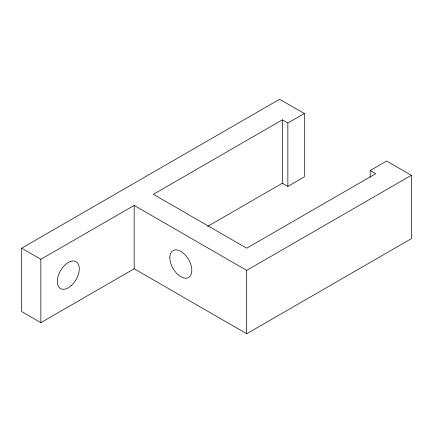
<?xml version="1.0" encoding="UTF-8"?>
<svg xmlns="http://www.w3.org/2000/svg" width="433" height="433" viewBox="0 0 433 433"><rect width="100%" height="100%" fill="white"/><g stroke="black" fill="none" stroke-linecap="round" stroke-linejoin="round"><path stroke-width="0.65" d="M370.183 177.292L370.183 170.553L386.653 161.044L411.35 175.305L411.35 238.68L246.686 333.751L134.17 268.785L40.859 322.661L21.65 311.565L21.65 248.19L279.621 99.249L304.318 113.511L304.318 176.891L287.853 186.396L282.365 183.229L207.656 226.356M21.65 248.19L40.859 259.28L134.17 205.41L246.686 270.371L411.35 175.305M304.318 113.511L287.853 123.015L282.365 119.849L153.379 194.32L246.686 248.19L375.671 173.72L370.183 170.553M287.853 123.015L287.853 186.396M282.365 119.849L282.365 183.229M246.686 270.371L246.686 333.751M134.17 205.41L134.17 268.785M40.859 259.28L40.859 322.661M169.844 257.695A15.523 8.963 60 0 0 186.314 278.181A15.523 8.963 60 0 0 186.314 256.222A15.523 8.963 60 0 0 169.844 257.695M71.147 285.726A15.523 8.963 -60 0 0 76.067 261.678A15.523 8.963 -60 0 0 57.703 277.964A15.523 8.963 -60 0 0 71.147 285.726"/></g></svg>
